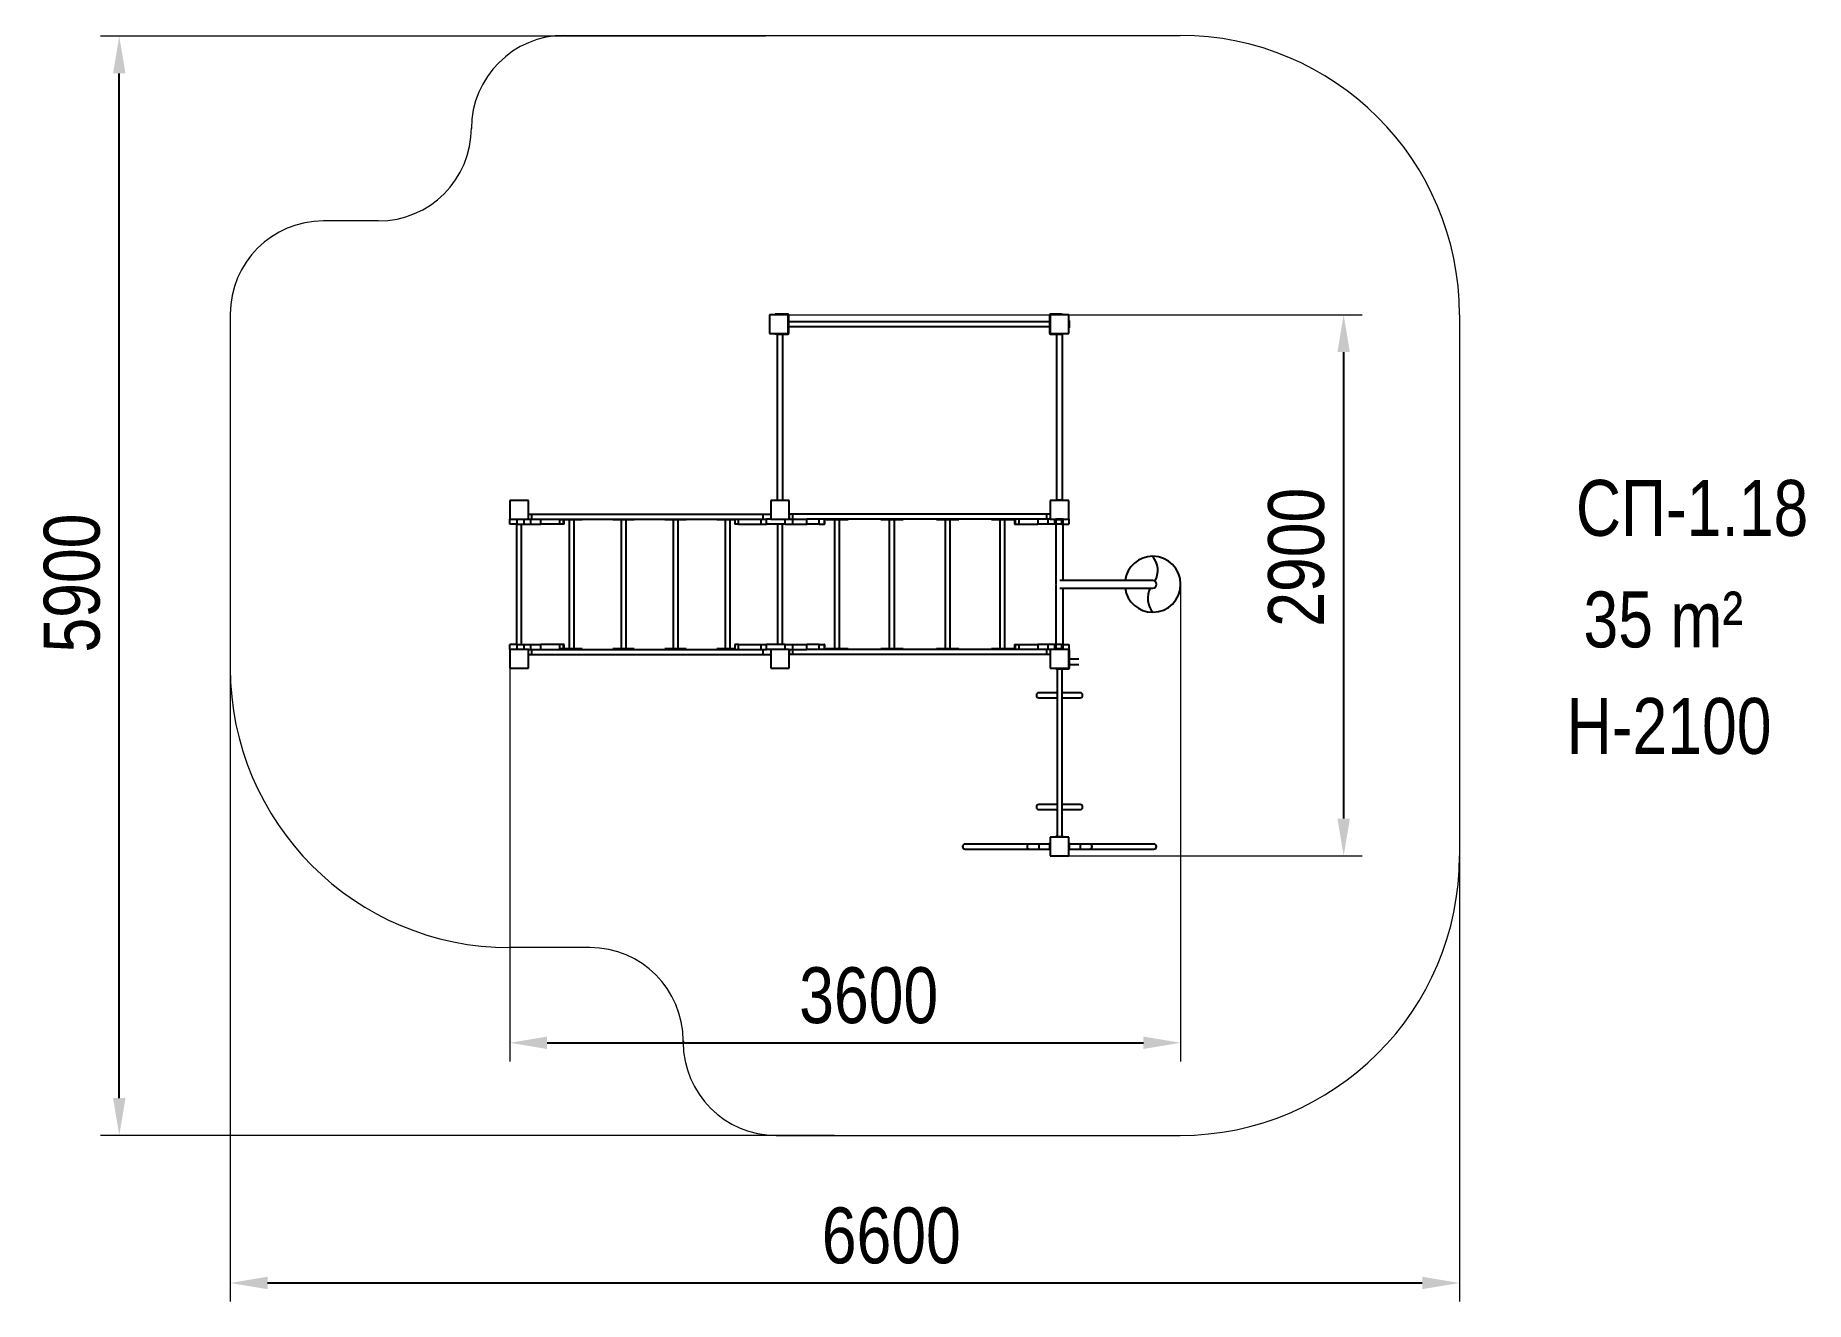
# Model space of a CAD drawing. Header units: millimetres. Extents: x -4413 to 5086, y -3213 to 3583.
import ezdxf

# ---------------------------------------------------------------- set-up
doc = ezdxf.new("R2010")
doc.units = ezdxf.units.MM
for name, color, linetype in [('DIKOM_ЗОНА', 80, 'Continuous'), ('DIKOM_ОБЪЕКТ', 7, 'Continuous'), ('DIKOM_РАЗМЕР_ЗОНА', 7, 'Continuous'), ('DIKOM_РАЗМЕР_ОБЪЕКТА', 7, 'Continuous')]:
    doc.layers.add(name, color=color, linetype=linetype)
doc.styles.add('style1', font='arial.ttf', dxfattribs={"width": 0.8})
doc.dimstyles.new('1-50', dxfattribs={"dimtxt": 300, "dimasz": 200, "dimexe": 100, "dimexo": 0, "dimgap": 100, "dimtad": 1, "dimdec": 0, "dimtxsty": 'style1', "dimcen": 0, "dimclrd": 7, "dimclre": 7, "dimadec": 1, "dimazin": 2, "dimtfac": 1, "dimtdec": 0, "dimtmove": 0, "dimatfit": 3, "dimfxl": 0, "dimlwd": 25, "dimlwe": 18, "dimarcsym": 0})

# ---------------------------------------------------------------- blocks, each defined once
blk = doc.blocks.new('*D12')
at = {"layer": 'Defpoints', "color": 0, "transparency": 16777216}
for p in [(-3963, 3579.1), (-494.5, 3579.1), (-124.7, -2320.9)]:
    blk.add_point(p, dxfattribs=at)
at = {"layer": 'DIKOM_РАЗМЕР_ЗОНА', "color": 7, "lineweight": 18, "transparency": 16777216}
for p, q in [((-494.5, 3579.1), (-4063, 3579.1)), ((-124.7, -2320.9), (-4063, -2320.9))]:
    blk.add_line(p, q, dxfattribs=at)
at = {"layer": 'DIKOM_РАЗМЕР_ЗОНА', "color": 7, "lineweight": 25, "transparency": 16777216}
blk.add_line((-3963, -2120.9), (-3963, 3379.1), dxfattribs=at)
at = {"layer": 'DIKOM_РАЗМЕР_ЗОНА', "color": 7, "transparency": 16777216}
for points in [[(-3996.4, 3379.1), (-3929.7, 3379.1), (-3963, 3579.1)], [(-3996.4, -2120.9), (-3929.7, -2120.9), (-3963, -2320.9)]]:
    blk.add_solid(points, dxfattribs=at)
at = {"layer": 'DIKOM_РАЗМЕР_ЗОНА', "color": 0, "transparency": 16777216, "insert": (-4216.2, 643.6), "char_height": 300, "attachment_point": 5, "rotation": 90, "style": 'style1'}
blk.add_mtext('5900', dxfattribs=at)
blk = doc.blocks.new('*D9')
at = {"layer": 'Defpoints', "color": 0, "transparency": 16777216}
for p in [(-457.7, 2083.1), (1051.1, -820.9), (2607.5, -820.9)]:
    blk.add_point(p, dxfattribs=at)
at = {"layer": 'DIKOM_РАЗМЕР_ОБЪЕКТА', "color": 7, "lineweight": 18, "transparency": 16777216}
for p, q in [((-457.7, 2083.1), (2707.5, 2083.1)), ((1051.1, -820.9), (2707.5, -820.9))]:
    blk.add_line(p, q, dxfattribs=at)
at = {"layer": 'DIKOM_РАЗМЕР_ОБЪЕКТА', "color": 7, "lineweight": 25, "transparency": 16777216}
blk.add_line((2607.5, 1883.1), (2607.5, -620.9), dxfattribs=at)
at = {"layer": 'DIKOM_РАЗМЕР_ОБЪЕКТА', "color": 7, "transparency": 16777216}
for points in [[(2574.1, 1883.1), (2640.8, 1883.1), (2607.5, 2083.1)], [(2574.1, -620.9), (2640.8, -620.9), (2607.5, -820.9)]]:
    blk.add_solid(points, dxfattribs=at)
at = {"layer": 'DIKOM_РАЗМЕР_ОБЪЕКТА', "color": 0, "transparency": 16777216, "insert": (2354.3, 782.1), "char_height": 300, "attachment_point": 5, "rotation": 90, "style": 'style1'}
blk.add_mtext('2900', dxfattribs=at)
blk = doc.blocks.new('*D10')
at = {"layer": 'Defpoints', "color": 0, "transparency": 16777216}
for p in [(1732.8, 637.1), (-1867.3, 187.1), (1732.8, -1823.9)]:
    blk.add_point(p, dxfattribs=at)
at = {"layer": 'DIKOM_РАЗМЕР_ОБЪЕКТА', "color": 7, "lineweight": 18, "transparency": 16777216}
for p, q in [((1732.8, 637.1), (1732.8, -1923.9)), ((-1867.3, 187.1), (-1867.3, -1923.9))]:
    blk.add_line(p, q, dxfattribs=at)
at = {"layer": 'DIKOM_РАЗМЕР_ОБЪЕКТА', "color": 7, "lineweight": 25, "transparency": 16777216}
blk.add_line((-1667.3, -1823.9), (1532.8, -1823.9), dxfattribs=at)
at = {"layer": 'DIKOM_РАЗМЕР_ОБЪЕКТА', "color": 7, "transparency": 16777216}
for points in [[(-1667.3, -1790.6), (-1667.3, -1857.2), (-1867.3, -1823.9)], [(1532.8, -1790.6), (1532.8, -1857.2), (1732.8, -1823.9)]]:
    blk.add_solid(points, dxfattribs=at)
at = {"layer": 'DIKOM_РАЗМЕР_ОБЪЕКТА', "color": 0, "transparency": 16777216, "insert": (58.6, -1570.6), "char_height": 300, "attachment_point": 5, "style": 'style1'}
blk.add_mtext('3600', dxfattribs=at)
blk = doc.blocks.new('*D11')
at = {"layer": 'Defpoints', "color": 0, "transparency": 16777216}
for p in [(-3367.3, 345.9), (3229.3, 80.5), (3229.3, -3113)]:
    blk.add_point(p, dxfattribs=at)
at = {"layer": 'DIKOM_РАЗМЕР_ЗОНА', "color": 7, "lineweight": 18, "transparency": 16777216}
for p, q in [((-3367.3, 345.9), (-3367.3, -3213)), ((3229.3, 80.5), (3229.3, -3213))]:
    blk.add_line(p, q, dxfattribs=at)
at = {"layer": 'DIKOM_РАЗМЕР_ЗОНА', "color": 7, "lineweight": 25, "transparency": 16777216}
blk.add_line((-3167.3, -3113), (3029.3, -3113), dxfattribs=at)
at = {"layer": 'DIKOM_РАЗМЕР_ЗОНА', "color": 7, "transparency": 16777216}
for points in [[(-3167.3, -3079.7), (-3167.3, -3146.3), (-3367.3, -3113)], [(3029.3, -3079.7), (3029.3, -3146.3), (3229.3, -3113)]]:
    blk.add_solid(points, dxfattribs=at)
at = {"layer": 'DIKOM_РАЗМЕР_ЗОНА', "color": 0, "transparency": 16777216, "insert": (179.9, -2859.8), "char_height": 300, "attachment_point": 5, "style": 'style1'}
blk.add_mtext('6600', dxfattribs=at)

msp = doc.modelspace()

# ---------------------------------------------------------------- linework, layer by layer
at = {"color": 3}
msp.add_line((-937, -1812.9), (-937, -1820.9), dxfattribs=at)
at = {"layer": 'DIKOM_ЗОНА', "color": 3, "lineweight": 15}
for p, q in [((-1573.2, 3583.1), (1729.3, 3583.1)), ((-2573.2, 2587.1), (-2867.3, 2587.1)), ((-3367.3, 2087.1), (-3367.3, 187.1)), ((3229.3, 2083.1), (3229.3, -820.9)), ((-1437, -1312.9), (-1867.3, -1312.9)), ((-437, -2320.9), (1729.3, -2320.9))]:
    msp.add_line(p, q, dxfattribs=at)
for centre, radius, start, end in [((-1573.2, 3083.1), 500, 90, 180), ((1729.3, 2083.1), 1500, 0, 90), ((-2573.2, 3087.1), 500, 270, 0), ((-2867.3, 2087.1), 500, 90, 180), ((-1867.3, 187.1), 1500, 180, 270), ((1729.3, -820.9), 1500, 270, 0), ((-1437, -1812.9), 500, 0, 90), ((-437, -1820.9), 500, 180, 270)]:
    msp.add_arc(centre, radius, start, end, dxfattribs=at)
at = {"layer": 'DIKOM_ОБЪЕКТ'}
for p, q in [((-373.2, 2083.1), (-473.2, 2083.1)), ((-473.2, 2083.1), (-473.2, 1983.1)), ((-443.2, 2083.1), (-443.2, 2087.1)), ((-403.2, 2087.1), (-443.2, 2087.1)), ((-403.2, 2083.1), (-403.2, 2087.1)), ((-375.2, 2086.1), (-403.2, 2086.1)), ((-373.2, 1983.1), (-373.2, 2083.1)), ((-373.2, 2046.6), (1029.8, 2046.6)), ((1029.8, 2019.6), (-373.2, 2019.6)), ((-370.2, 1985.1), (-370.2, 2081.1)), ((-370.2, 2046.6), (-240.7, 2046.6)), ((-240.7, 2019.6), (-370.2, 2019.6)), ((900.3, 2046.6), (1029.8, 2046.6)), ((1029.8, 2019.6), (900.3, 2019.6)), ((1029.8, 2081.1), (1029.8, 1985.1)), ((1032.8, 2083.1), (1032.8, 1983.1)), ((1132.8, 2083.1), (1032.8, 2083.1)), ((1092.8, 2086.1), (1034.8, 2086.1)), ((1092.8, 2083.1), (1092.8, 2086.1)), ((1092.8, 2086.1), (1102.8, 2086.1)), ((1102.8, 2086.1), (1102.8, 2083.1)), ((1132.8, 1983.1), (1132.8, 2083.1)), ((1132.8, 2053.1), (1136.8, 2053.1)), ((1132.8, 2013.1), (1136.8, 2013.1)), ((1136.8, 2013.1), (1136.8, 2053.1)), ((-473.2, 1983.1), (-373.2, 1983.1)), ((-443.2, 1980.1), (-443.2, 1983.1)), ((-433.2, 1980.1), (-443.2, 1980.1)), ((-433.3, 1979.1), (-433.3, 1091.1)), ((-433.2, 1983.1), (-433.2, 1980.1)), ((-433.2, 1980.1), (-375.2, 1980.1)), ((-401.3, 1091.1), (-401.3, 1979.1)), ((1032.8, 1983.1), (1132.8, 1983.1)), ((1034.8, 1980.1), (1062.8, 1980.1)), ((1062.8, 1983.1), (1062.8, 1979.1)), ((1062.8, 1979.1), (1102.8, 1979.1)), ((1066.8, 1979.1), (1066.8, 1091.1)), ((1098.8, 1091.1), (1098.8, 1979.1)), ((1102.8, 1983.1), (1102.8, 1979.1)), ((-1767.3, 1087.1), (-1867.3, 1087.1)), ((-1867.3, 1087.1), (-1867.3, 987.1)), ((-1767.3, 987.1), (-1767.3, 1087.1)), ((-467.3, 1087.1), (-467.3, 987.1)), ((-367.3, 1087.1), (-467.3, 1087.1)), ((-367.3, 987.1), (-367.3, 1087.1)), ((1032.8, 1087.1), (1032.8, 987.1)), ((1132.8, 1087.1), (1032.8, 1087.1)), ((1062.8, 1091.1), (1062.8, 1090.1)), ((1062.8, 1091.1), (1102.8, 1091.1)), ((1062.8, 1087.1), (1062.8, 1090.1)), ((1062.8, 1090.1), (1072.8, 1090.1)), ((1072.8, 1090.1), (1072.8, 1087.1)), ((1102.8, 1091.1), (1102.8, 1090.1)), ((1132.8, 987.1), (1132.8, 1087.1)), ((-1867.3, 987.1), (-1767.3, 987.1)), ((-1867.3, 960.1), (-1867.3, 987.1)), ((-1827.3, 960.1), (-1867.3, 960.1)), ((-1830.8, 960.1), (-1830.8, 314.1)), ((-1827.3, 960.1), (-1827.3, 987.1)), ((-1827.3, 960.1), (-1790.4, 960.1)), ((-1803.8, 314.1), (-1803.8, 960.1)), ((-1790.4, 960.1), (-1790.4, 987.1)), ((-1790.4, 960.1), (-1753.7, 960.1)), ((-1767.3, 1014.1), (-1748.3, 1014.1)), ((-1767.3, 987.1), (-1753.7, 987.1)), ((-1753.7, 960.1), (-1753.7, 987.1)), ((-1753.7, 987.1), (-1701.3, 987.1)), ((-1753.7, 960.1), (-1701.3, 960.1)), ((-1748.3, 987.1), (-1748.3, 1014.1)), ((-1748.3, 1014.1), (-508.3, 1014.1)), ((-1748.3, 987.1), (-517.7, 987.1)), ((-1701.3, 960.1), (-1701.3, 987.1)), ((-1598.2, 960.1), (-1701.3, 960.1)), ((-1598.2, 960.1), (-1598.2, 987.1)), ((-1578.5, 960.1), (-1598.2, 960.1)), ((-1593, 987.1), (-1593, 983.1)), ((-1580.4, 983.1), (-1593, 983.1)), ((-1580.4, 983.1), (-1580.4, 987.1)), ((-1506, 983.1), (-1580.4, 983.1)), ((-1578.5, 960.1), (-1578.5, 983.1)), ((-1576.2, 960.1), (-1578.5, 960.1)), ((-1576.2, 960.1), (-1576.2, 983.1)), ((-1549.3, 983.1), (-1549.3, 291.1)), ((-1522.3, 291.1), (-1522.3, 983.1)), ((-1506, 983.1), (-1506, 987.1)), ((-1478.6, 983.1), (-1506, 983.1)), ((-1478.6, 983.1), (-1478.6, 987.1)), ((-1313.9, 987.1), (-1313.9, 983.1)), ((-1301.3, 983.1), (-1313.9, 983.1)), ((-1301.3, 983.1), (-1301.3, 987.1)), ((-1226.9, 983.1), (-1301.3, 983.1)), ((-1270.2, 983.1), (-1270.2, 291.1)), ((-1243.2, 291.1), (-1243.2, 983.1)), ((-1226.9, 983.1), (-1226.9, 987.1)), ((-1199.5, 983.1), (-1226.9, 983.1)), ((-1199.5, 983.1), (-1199.5, 987.1)), ((-1034.8, 987.1), (-1034.8, 983.1)), ((-1022.2, 983.1), (-1034.8, 983.1)), ((-1022.2, 983.1), (-1022.2, 987.1)), ((-947.8, 983.1), (-1022.2, 983.1)), ((-991.1, 983.1), (-991.1, 291.1)), ((-964.1, 291.1), (-964.1, 983.1)), ((-947.8, 983.1), (-947.8, 987.1)), ((-920.4, 983.1), (-947.8, 983.1)), ((-920.4, 983.1), (-920.4, 987.1)), ((-755.8, 987.1), (-755.8, 983.1)), ((-743.1, 983.1), (-755.8, 983.1)), ((-743.1, 983.1), (-743.1, 987.1)), ((-668.7, 983.1), (-743.1, 983.1)), ((-712, 983.1), (-712, 291.1)), ((-685, 291.1), (-685, 983.1)), ((-668.7, 983.1), (-668.7, 987.1)), ((-659.8, 983.1), (-668.7, 983.1)), ((-659.8, 987.1), (-659.8, 960.1)), ((-640.8, 960.1), (-659.8, 960.1)), ((-640.8, 960.1), (-640.8, 987.1)), ((-640.8, 987.1), (-517.7, 987.1)), ((-640.8, 960.1), (-517.7, 960.1)), ((-517.7, 960.1), (-517.7, 987.1)), ((-517.7, 987.1), (-490.4, 987.1)), ((-517.7, 960.1), (-490.4, 960.1)), ((-508.3, 987.1), (-508.3, 1014.1)), ((-508.3, 1014.1), (-467.3, 1014.1)), ((-490.4, 960.1), (-490.4, 987.1)), ((-467.3, 987.1), (-490.4, 987.1)), ((-390.4, 960.1), (-490.4, 960.1)), ((-467.3, 987.1), (-367.3, 987.1)), ((-430.8, 960.1), (-430.8, 314.1)), ((-403.8, 314.1), (-403.8, 960.1)), ((-390.4, 960.1), (-390.4, 987.1)), ((-390.4, 960.1), (-349.2, 960.1)), ((-367.2, 987.1), (-367.2, 1014.1)), ((-349, 1014.1), (-367.2, 1014.1)), ((-367.2, 987.1), (-349.2, 987.1)), ((-349.2, 960.1), (-349.2, 987.1)), ((-349.2, 987.1), (-272.5, 987.1)), ((-349.2, 960.1), (-272.5, 960.1)), ((-349, 987.1), (-349, 1014.1)), ((1014.7, 1014.1), (-349, 1014.1)), ((-272.5, 960.1), (-272.5, 987.1)), ((-266, 987.1), (-272.5, 987.1)), ((-207.7, 960.1), (-272.5, 960.1)), ((968.5, 987.1), (-266, 987.1)), ((-207.7, 960.1), (-207.7, 987.1)), ((-207.7, 960.1), (-178.3, 960.1)), ((-178.3, 960.1), (-178.3, 987.1)), ((-176.2, 960.1), (-178.3, 960.1)), ((-176.2, 960.1), (-176.2, 987.1)), ((-169.5, 987.1), (-169.5, 983.1)), ((-154.7, 983.1), (-169.5, 983.1)), ((-154.7, 983.1), (-154.7, 987.1)), ((-77.4, 983.1), (-154.7, 983.1)), ((-124.4, 983.1), (-124.4, 291.1)), ((-97.4, 291.1), (-97.4, 983.1)), ((-77.4, 983.1), (-77.4, 987.1)), ((-52.2, 983.1), (-77.4, 983.1)), ((-52.2, 983.1), (-52.2, 987.1)), ((123, 987.1), (123, 983.1)), ((141.5, 983.1), (123, 983.1)), ((141.5, 983.1), (141.5, 987.1)), ((221.2, 983.1), (141.5, 983.1)), ((169.4, 983.1), (169.4, 291.1)), ((196.4, 291.1), (196.4, 983.1)), ((221.2, 983.1), (221.2, 987.1)), ((242.8, 983.1), (221.2, 983.1)), ((242.8, 983.1), (242.8, 987.1)), ((422.8, 987.1), (422.8, 983.1)), ((444.4, 983.1), (422.8, 983.1)), ((444.4, 983.1), (444.4, 987.1)), ((524.1, 983.1), (444.4, 983.1)), ((469.2, 983.1), (469.2, 291.1)), ((496.2, 291.1), (496.2, 983.1)), ((524.1, 983.1), (524.1, 987.1)), ((542.5, 983.1), (524.1, 983.1)), ((542.5, 983.1), (542.5, 987.1)), ((717.8, 987.1), (717.8, 983.1)), ((743, 983.1), (717.8, 983.1)), ((743, 983.1), (743, 987.1)), ((820.3, 983.1), (743, 983.1)), ((763, 983.1), (763, 291.1)), ((790, 291.1), (790, 983.1)), ((820.3, 983.1), (820.3, 987.1)), ((835.1, 983.1), (820.3, 983.1)), ((835.1, 983.1), (835.1, 987.1)), ((841.8, 987.1), (841.8, 960.1)), ((841.8, 960.1), (844.1, 960.1)), ((844.1, 987.1), (844.1, 960.1)), ((844.1, 960.1), (863.8, 960.1)), ((863.8, 987.1), (863.8, 960.1)), ((863.8, 960.1), (966.9, 960.1)), ((966.9, 987.1), (966.9, 960.1)), ((1019.3, 960.1), (966.9, 960.1)), ((1019.3, 987.1), (968.5, 987.1)), ((1014.7, 987.1), (1014.7, 1014.1)), ((1032.8, 1014.1), (1014.7, 1014.1)), ((1019.3, 987.1), (1019.3, 960.1)), ((1032.8, 987.1), (1019.3, 987.1)), ((1056, 960.1), (1019.3, 960.1)), ((1032.8, 987.1), (1132.8, 987.1)), ((1056, 987.1), (1056, 960.1)), ((1092.8, 960.1), (1056, 960.1)), ((1062.8, 983.1), (1062.8, 987.1)), ((1102.8, 987.1), (1062.8, 987.1)), ((1062.8, 983.1), (1062.8, 643.5)), ((1102.8, 983.1), (1062.8, 983.1)), ((1092.8, 987.1), (1092.8, 960.1)), ((1092.8, 960.1), (1132.8, 960.1)), ((1102.8, 983.1), (1102.8, 987.1)), ((1102.8, 658.1), (1102.8, 983.1)), ((1132.8, 987.1), (1132.8, 960.1)), ((1062.8, 630.7), (1062.8, 291.1)), ((1582.8, 658.1), (1083.6, 658.1)), ((1083.6, 616.1), (1582.8, 616.1)), ((1102.8, 291.1), (1102.8, 616.1)), ((-1867.3, 287.1), (-1867.3, 314.1)), ((-1827.3, 314.1), (-1867.3, 314.1)), ((-1867.3, 287.1), (-1867.3, 187.1)), ((-1767.3, 287.1), (-1867.3, 287.1)), ((-1827.3, 287.1), (-1827.3, 314.1)), ((-1827.3, 314.1), (-1790.4, 314.1)), ((-1790.4, 287.1), (-1790.4, 314.1)), ((-1790.4, 314.1), (-1753.7, 314.1)), ((-1767.3, 187.1), (-1767.3, 287.1)), ((-1767.3, 287.1), (-1753.7, 287.1)), ((-1753.7, 287.1), (-1753.7, 314.1)), ((-1753.7, 314.1), (-1701.3, 314.1)), ((-1753.7, 287.1), (-1701.3, 287.1)), ((-1748.3, 260.1), (-1748.3, 287.1)), ((-1748.3, 287.1), (-517.7, 287.1)), ((-1701.3, 287.1), (-1701.3, 314.1)), ((-1598.2, 314.1), (-1701.3, 314.1)), ((-1598.2, 287.1), (-1598.2, 314.1)), ((-1578.5, 314.1), (-1598.2, 314.1)), ((-1593, 291.1), (-1593, 287.1)), ((-1580.4, 291.1), (-1593, 291.1)), ((-1580.4, 287.1), (-1580.4, 291.1)), ((-1506, 291.1), (-1580.4, 291.1)), ((-1576.2, 314.1), (-1578.5, 314.1)), ((-1578.5, 291.1), (-1578.5, 314.1)), ((-1576.2, 291.1), (-1576.2, 314.1)), ((-1506, 287.1), (-1506, 291.1)), ((-1478.6, 291.1), (-1506, 291.1)), ((-1478.6, 287.1), (-1478.6, 291.1)), ((-1313.9, 291.1), (-1313.9, 287.1)), ((-1301.3, 291.1), (-1313.9, 291.1)), ((-1301.3, 287.1), (-1301.3, 291.1)), ((-1226.9, 291.1), (-1301.3, 291.1)), ((-1226.9, 287.1), (-1226.9, 291.1)), ((-1199.5, 291.1), (-1226.9, 291.1)), ((-1199.5, 287.1), (-1199.5, 291.1)), ((-1034.8, 291.1), (-1034.8, 287.1)), ((-1022.2, 291.1), (-1034.8, 291.1)), ((-1022.2, 287.1), (-1022.2, 291.1)), ((-947.8, 291.1), (-1022.2, 291.1)), ((-947.8, 287.1), (-947.8, 291.1)), ((-920.4, 291.1), (-947.8, 291.1)), ((-920.4, 287.1), (-920.4, 291.1)), ((-755.8, 291.1), (-755.8, 287.1)), ((-743.1, 291.1), (-755.8, 291.1)), ((-743.1, 287.1), (-743.1, 291.1)), ((-668.7, 291.1), (-743.1, 291.1)), ((-668.7, 287.1), (-668.7, 291.1)), ((-659.8, 291.1), (-668.7, 291.1)), ((-659.8, 314.1), (-659.8, 287.1)), ((-640.8, 314.1), (-659.8, 314.1)), ((-640.8, 287.1), (-640.8, 314.1)), ((-640.8, 314.1), (-517.7, 314.1)), ((-640.8, 287.1), (-517.7, 287.1)), ((-517.7, 287.1), (-517.7, 314.1)), ((-517.7, 314.1), (-490.4, 314.1)), ((-517.7, 287.1), (-490.4, 287.1)), ((-508.3, 260.1), (-508.3, 287.1)), ((-490.4, 287.1), (-490.4, 314.1)), ((-390.4, 314.1), (-490.4, 314.1)), ((-467.3, 287.1), (-490.4, 287.1)), ((-467.3, 287.1), (-467.3, 187.1)), ((-367.3, 287.1), (-467.3, 287.1)), ((-390.4, 287.1), (-390.4, 314.1)), ((-390.4, 314.1), (-349.2, 314.1)), ((-367.3, 187.1), (-367.3, 287.1)), ((-367.2, 287.1), (-349.2, 287.1)), ((-367.2, 260.1), (-367.2, 287.1)), ((-349.2, 287.1), (-349.2, 314.1)), ((-349.2, 314.1), (-272.5, 314.1)), ((-349.2, 287.1), (-272.5, 287.1)), ((-349, 260.1), (-349, 287.1)), ((-272.5, 287.1), (-272.5, 314.1)), ((-207.7, 314.1), (-272.5, 314.1)), ((-266, 287.1), (-272.5, 287.1)), ((968.5, 287.1), (-266, 287.1)), ((-207.7, 287.1), (-207.7, 314.1)), ((-207.7, 314.1), (-178.3, 314.1)), ((-178.3, 287.1), (-178.3, 314.1)), ((-176.2, 314.1), (-178.3, 314.1)), ((-176.2, 287.1), (-176.2, 314.1)), ((-169.5, 291.1), (-169.5, 287.1)), ((-154.7, 291.1), (-169.5, 291.1)), ((-154.7, 287.1), (-154.7, 291.1)), ((-77.4, 291.1), (-154.7, 291.1)), ((-77.4, 287.1), (-77.4, 291.1)), ((-52.2, 291.1), (-77.4, 291.1)), ((-52.2, 287.1), (-52.2, 291.1)), ((123, 291.1), (123, 287.1)), ((141.5, 291.1), (123, 291.1)), ((141.5, 287.1), (141.5, 291.1)), ((221.2, 291.1), (141.5, 291.1)), ((221.2, 287.1), (221.2, 291.1)), ((242.8, 291.1), (221.2, 291.1)), ((242.8, 287.1), (242.8, 291.1)), ((422.8, 291.1), (422.8, 287.1)), ((444.4, 291.1), (422.8, 291.1)), ((444.4, 287.1), (444.4, 291.1)), ((524.1, 291.1), (444.4, 291.1)), ((524.1, 287.1), (524.1, 291.1)), ((542.5, 291.1), (524.1, 291.1)), ((542.5, 287.1), (542.5, 291.1)), ((717.8, 291.1), (717.8, 287.1)), ((743, 291.1), (717.8, 291.1)), ((743, 287.1), (743, 291.1)), ((820.3, 291.1), (743, 291.1)), ((820.3, 287.1), (820.3, 291.1)), ((835.1, 291.1), (820.3, 291.1)), ((835.1, 287.1), (835.1, 291.1)), ((841.8, 314.1), (841.8, 287.1)), ((841.8, 314.1), (844.1, 314.1)), ((844.1, 314.1), (844.1, 287.1)), ((844.1, 314.1), (863.8, 314.1)), ((863.8, 314.1), (863.8, 287.1)), ((863.8, 314.1), (966.9, 314.1)), ((966.9, 314.1), (966.9, 287.1)), ((1019.3, 314.1), (966.9, 314.1)), ((1019.3, 287.1), (968.5, 287.1)), ((1014.7, 260.1), (1014.7, 287.1)), ((1019.3, 314.1), (1019.3, 287.1)), ((1056, 314.1), (1019.3, 314.1)), ((1032.8, 287.1), (1019.3, 287.1)), ((1032.8, 287.1), (1032.8, 187.1)), ((1132.8, 287.1), (1032.8, 287.1)), ((1056, 314.1), (1056, 287.1)), ((1092.8, 314.1), (1056, 314.1)), ((1062.8, 291.1), (1062.8, 287.1)), ((1102.8, 291.1), (1062.8, 291.1)), ((1102.8, 287.1), (1062.8, 287.1)), ((1092.8, 314.1), (1092.8, 287.1)), ((1092.8, 314.1), (1132.8, 314.1)), ((1102.8, 291.1), (1102.8, 287.1)), ((1132.8, 314.1), (1132.8, 287.1)), ((1132.8, 187.1), (1132.8, 287.1)), ((1135.8, 189.1), (1135.8, 285.1)), ((-1767.3, 260.1), (-1748.3, 260.1)), ((-1748.3, 260.1), (-508.3, 260.1)), ((-508.3, 260.1), (-467.3, 260.1)), ((-349, 260.1), (-367.2, 260.1)), ((1014.7, 260.1), (-349, 260.1)), ((1032.8, 260.1), (1014.7, 260.1)), ((1135.8, 237.1), (1185.8, 237.1)), ((1185.8, 205.1), (1135.8, 205.1)), ((-1867.3, 187.1), (-1767.3, 187.1)), ((-467.3, 187.1), (-367.3, 187.1)), ((1032.8, 187.1), (1132.8, 187.1)), ((1062.8, 184.1), (1062.8, 187.1)), ((1072.8, 184.1), (1062.8, 184.1)), ((1062.8, 184.1), (1062.8, 183.1)), ((1062.8, 183.1), (1067.8, 183.1)), ((1067.8, 183.1), (1067.8, 184.1)), ((1067.8, 183.1), (1097.8, 183.1)), ((1069.3, 183.1), (1069.3, -716.9)), ((1072.8, 187.1), (1072.8, 184.1)), ((1072.8, 184.1), (1130.8, 184.1)), ((1096.3, -716.9), (1096.3, 183.1)), ((1097.8, 184.1), (1097.8, 183.1)), ((1097.8, 183.1), (1102.8, 183.1)), ((1102.8, 183.1), (1102.8, 184.1)), ((1069.3, 54.8), (972.3, 54.8)), ((972.3, 27.8), (1069.3, 27.8)), ((1193.3, 54.8), (1096.3, 54.8)), ((1096.3, 27.8), (1193.3, 27.8)), ((1069.3, -545.2), (972.3, -545.2)), ((1193.3, -545.2), (1096.3, -545.2)), ((972.3, -572.2), (1069.3, -572.2)), ((1096.3, -572.2), (1193.3, -572.2)), ((921.6, -757.4), (576.2, -757.4)), ((970.8, -757.4), (921.6, -757.4)), ((1028.8, -757.4), (970.8, -757.4)), ((970.8, -757.4), (970.8, -784.4)), ((1032.8, -750.9), (1028.8, -750.9)), ((1028.8, -750.9), (1028.8, -790.9)), ((1032.8, -720.9), (1032.8, -820.9)), ((1132.8, -720.9), (1032.8, -720.9)), ((1062.8, -716.9), (1062.8, -720.9)), ((1067.8, -716.9), (1062.8, -716.9)), ((1067.8, -720.9), (1067.8, -716.9)), ((1067.8, -716.9), (1097.8, -716.9)), ((1097.8, -716.9), (1097.8, -720.9)), ((1102.8, -716.9), (1097.8, -716.9)), ((1102.8, -720.9), (1102.8, -716.9)), ((1132.8, -820.9), (1132.8, -720.9)), ((1132.8, -750.9), (1136.8, -750.9)), ((1136.8, -790.9), (1136.8, -750.9)), ((1194.9, -757.4), (1136.8, -757.4)), ((1244.1, -757.4), (1194.9, -757.4)), ((1194.9, -784.4), (1194.9, -757.4)), ((1589.5, -757.4), (1244.1, -757.4)), ((576.2, -784.4), (921.6, -784.4)), ((921.6, -784.4), (970.8, -784.4)), ((970.8, -784.4), (1028.8, -784.4)), ((1032.8, -790.9), (1028.8, -790.9)), ((1032.8, -820.9), (1132.8, -820.9)), ((1132.8, -790.9), (1136.8, -790.9)), ((1136.8, -784.4), (1194.9, -784.4)), ((1194.9, -784.4), (1244.1, -784.4)), ((1244.1, -784.4), (1589.5, -784.4))]:
    msp.add_line(p, q, dxfattribs=at)
for centre, radius, start, end in [((-375.2, 2081.1), 5, 0, 90), ((1034.8, 2081.1), 5, 90, 180), ((-375.2, 1985.1), 5, 270, 0), ((1034.8, 1985.1), 5, 180, 270), ((1582.8, 637.1), 150, 90, 171.95215), ((1582.8, 637.1), 150, 270, 90), ((1492.6, 712.1), 117.3, 330.53739, 39.73056), ((1082.8, 637.1), 21, 162.24721, 180), ((1082.8, 637.1), 21, 180, 197.75279), ((1582.8, 637.1), 150, 188.04785, 270), ((1673.1, 562.1), 117.3, 152.59946, 219.73056), ((1582.8, 637.1), 21, 270, 90), ((1582.8, 637.1), 21, 0, 90), ((1582.8, 637.1), 21, 270, 0), ((1130.8, 285.1), 5, 0, 66.42182), ((1130.8, 189.1), 5, 270, 0), ((972.3, 41.3), 13.5, 90, 270), ((1193.3, 41.3), 13.5, 270, 90), ((972.3, -558.7), 13.5, 90, 270), ((1193.3, -558.7), 13.5, 270, 90), ((576.4, -770.9), 13.5, 90.99663, 269.00337), ((921.8, -770.9), 13.5, 90.9952, 269.0048), ((1243.9, -770.9), 13.5, 270.99661, 89.00339), ((1589.3, -770.9), 13.5, 270.99661, 89.00339)]:
    msp.add_arc(centre, radius, start, end, dxfattribs=at)

# ---------------------------------------------------------------- texts
at = {"layer": 'DIKOM_РАЗМЕР_ОБЪЕКТА', "char_height": 300, "width": 5885.531, "attachment_point": 1, "style": 'style1'}
for s, insert in [('{\\fArial|b0|i0|c204|p34;СП}-1.{\\fArial|b0|i0|c204|p34;18}', (3853.8, 1197.1)), ('35 m²', (3894.4, 598.4)), ('H-2100', (3804.1, 26.9))]:
    msp.add_mtext(s, dxfattribs=dict(at, insert=insert))

# ---------------------------------------------------------------- dimensions: what is measured, and where the dimension line sits
at = {"layer": 'DIKOM_РАЗМЕР_ЗОНА'}
dim = msp.add_linear_dim(base=(-3963, 3579.1), p1=(-124.7, -2320.9), p2=(-494.5, 3579.1), angle=90, dimstyle='1-50', dxfattribs=at)
dim.commit()
dim.dimension.update_dxf_attribs({"geometry": '*D12', "text_midpoint": (-3963, 643.6), "dimtype": 160})
dim = msp.add_linear_dim(base=(3229.3, -3113), p1=(-3367.3, 345.9), p2=(3229.3, 80.5), text='6600', dimstyle='1-50', dxfattribs=at)
dim.commit()
dim.dimension.update_dxf_attribs({"geometry": '*D11', "text_midpoint": (179.9, -3113), "dimtype": 160})
at = {"layer": 'DIKOM_РАЗМЕР_ОБЪЕКТА'}
dim = msp.add_linear_dim(base=(2607.5, -820.9), p1=(-457.7, 2083.1), p2=(1051.1, -820.9), angle=90, text='2900', dimstyle='1-50', dxfattribs=at)
dim.commit()
dim.dimension.update_dxf_attribs({"geometry": '*D9', "text_midpoint": (2607.5, 782.1), "dimtype": 160})
dim = msp.add_linear_dim(base=(1732.8, -1823.9), p1=(-1867.3, 187.1), p2=(1732.8, 637.1), text='3600', dimstyle='1-50', dxfattribs=at)
dim.commit()
dim.dimension.update_dxf_attribs({"geometry": '*D10', "text_midpoint": (58.6, -1823.9), "dimtype": 160})

doc.saveas('drawing.dxf')
